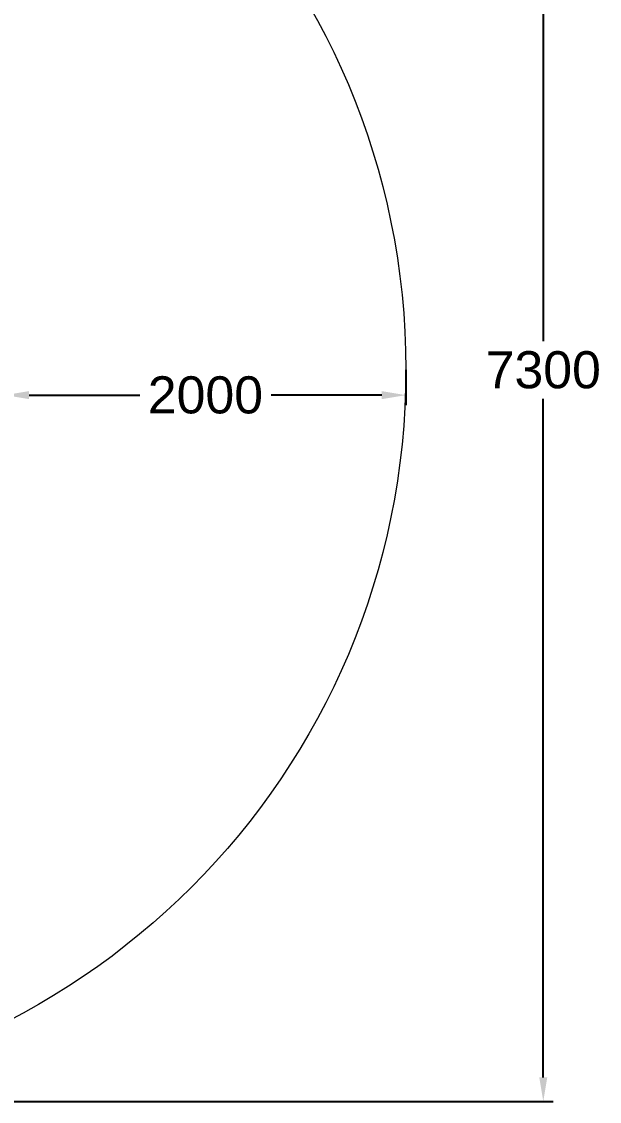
# Model space of a CAD drawing. Extents: x -3650 to 4616, y -3650 to 4857.
# Drawn here: x 1733 to 4616, y -3650 to 1735 of the extents above; entities that cross this region are included whole.
import ezdxf

# ---------------------------------------------------------------- set-up
doc = ezdxf.new("R2010")
doc.units = 0
doc.header["$LTSCALE"] = 5
doc.header["$PDMODE"] = 1
doc.header["$PDSIZE"] = 20
doc.layers.add('REFERENCE', color=9, linetype='Continuous')
doc.layers.add('REVIEW_REQUIRED', color=30, linetype='Continuous')
doc.styles.add('LG1', font='arial.ttf', dxfattribs={"height": 185})
doc.styles.get("Standard").update_dxf_attribs({"font": 'SIMPLEX'})
doc.dimstyles.new('LG_DIM', dxfattribs={"dimtxt": 2.5, "dimasz": 2.5, "dimexe": 1.25, "dimexo": 0.625, "dimtad": 1, "dimlunit": 6, "dimtxsty": 'STANDARD', "dimcen": 2.5, "dimazin": 3, "dimtfac": 1, "dimtmove": 0, "dimatfit": 3})

# ---------------------------------------------------------------- blocks, each defined once
blk = doc.blocks.new('*D2')
at = {"layer": 'REFERENCE', "color": 0, "ltscale": 40, "transparency": 16777216}
for p in [(0, 3650), (0, -3650), (4335.8, -3650)]:
    blk.add_point(p, dxfattribs=at)
at = {"layer": 'REVIEW_REQUIRED', "color": 0, "lineweight": -2, "ltscale": 40, "transparency": 16777216}
for p, q in [((1, 3650), (4385.8, 3650)), ((4335.8, 3530), (4335.8, 142.1)), ((4335.8, -3530), (4335.8, -146.9)), ((1, -3650), (4385.8, -3650))]:
    blk.add_line(p, q, dxfattribs=at)
at = {"layer": 'REVIEW_REQUIRED', "color": 0, "ltscale": 40, "transparency": 16777216}
for points in [[(4315.8, 3530), (4355.8, 3530), (4335.8, 3650)], [(4315.8, -3530), (4355.8, -3530), (4335.8, -3650)]]:
    blk.add_solid(points, dxfattribs=at)
at = {"layer": 'REVIEW_REQUIRED', "color": 4, "ltscale": 40, "transparency": 16777216, "insert": (4335.8, -2.4), "char_height": 185, "attachment_point": 5, "style": 'LG1'}
blk.add_mtext('\\A1;7300', dxfattribs=at)
blk = doc.blocks.new('*D5')
at = {"layer": 'REFERENCE', "color": 0, "ltscale": 40, "transparency": 16777216}
for p in [(1650, 0), (3650, 0), (3650, -127.8)]:
    blk.add_point(p, dxfattribs=at)
at = {"layer": 'REVIEW_REQUIRED', "color": 0, "lineweight": -2, "ltscale": 40, "transparency": 16777216}
for p, q in [((1650, -1), (1650, -177.8)), ((3650, -1), (3650, -177.8)), ((1770, -127.8), (2322.5, -127.8)), ((3530, -127.8), (2977.5, -127.8))]:
    blk.add_line(p, q, dxfattribs=at)
at = {"layer": 'REVIEW_REQUIRED', "color": 0, "ltscale": 40, "transparency": 16777216}
for points in [[(1770, -107.8), (1770, -147.8), (1650, -127.8)], [(3530, -107.8), (3530, -147.8), (3650, -127.8)]]:
    blk.add_solid(points, dxfattribs=at)
at = {"layer": 'REVIEW_REQUIRED', "color": 4, "ltscale": 40, "transparency": 16777216, "insert": (2650, -127.8), "char_height": 185, "attachment_point": 5, "style": 'LG1'}
blk.add_mtext('\\A1;2000', dxfattribs=at)

msp = doc.modelspace()

# ---------------------------------------------------------------- linework, layer by layer
at = {"layer": 'REVIEW_REQUIRED', "lineweight": 0}
msp.add_circle((0, 0), 3650, dxfattribs=at)

# ---------------------------------------------------------------- dimensions: what is measured, and where the dimension line sits
at = {"layer": 'REVIEW_REQUIRED', "ltscale": 40}
dim = msp.add_linear_dim(base=(4335.8, -3650), p1=(0, 3650), p2=(0, -3650), angle=90, dimstyle='LG_DIM', override={"dimtxt": 185, "dimasz": 120, "dimexe": 50, "dimexo": 1, "dimgap": 50, "dimtad": 0, "dimtih": 1, "dimtoh": 1, "dimdec": 0, "dimrnd": 10, "dimlunit": 2, "dimtxsty": 'LG1', "dimclrt": 4, "dimadec": 4, "dimtdec": 0}, dxfattribs=at)
dim.commit()
dim.dimension.update_dxf_attribs({"geometry": '*D2', "text_midpoint": (4335.8, -2.4), "dimtype": 160})
dim = msp.add_linear_dim(base=(3650, -127.8), p1=(1650, 0), p2=(3650, 0), dimstyle='LG_DIM', override={"dimtxt": 185, "dimasz": 120, "dimexe": 50, "dimexo": 1, "dimgap": 50, "dimtad": 0, "dimtih": 1, "dimtoh": 1, "dimdec": 0, "dimrnd": 10, "dimlunit": 2, "dimtxsty": 'LG1', "dimclrt": 4, "dimadec": 4, "dimtdec": 0}, dxfattribs=at)
dim.commit()
dim.dimension.update_dxf_attribs({"geometry": '*D5', "text_midpoint": (2650, -127.8)})

doc.saveas('drawing.dxf')
